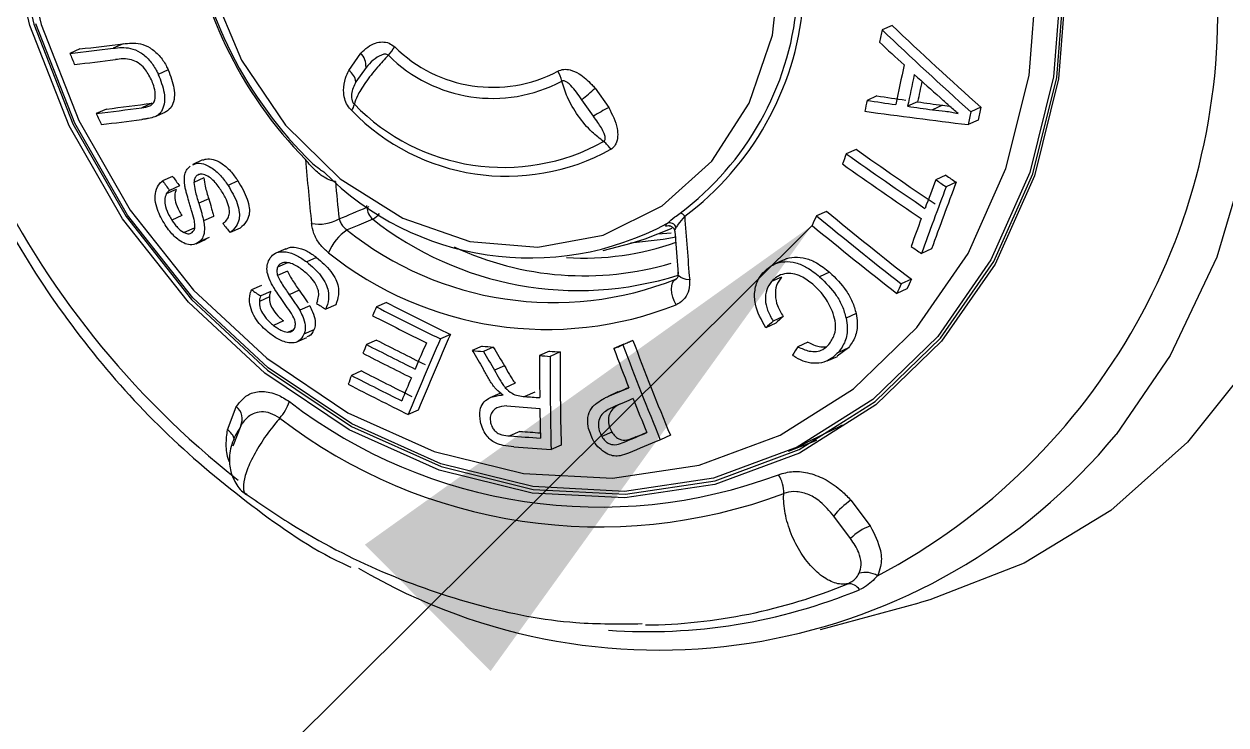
# Model space of a CAD drawing. Header units: millimetres. Extents: x 12 to 854, y 4 to 555.
# Drawn here: x 678.7 to 686.58, y 419.9 to 424.49 of the extents above; entities that cross this region are included whole.
import ezdxf

# ---------------------------------------------------------------- set-up
doc = ezdxf.new("R2010")
doc.units = ezdxf.units.MM
doc.linetypes.add('CENTER', pattern=[10.16, 6.35, -1.27, 1.27, -1.27])
doc.layers.add('DEFAULT_1', color=7, linetype='CENTER')
doc.dimstyles.new('SLDDIMSTYLE1', dxfattribs={"dimtxt": 0.18, "dimasz": 3.556, "dimexe": 0, "dimexo": 0.0625, "dimgap": 0, "dimtad": 0, "dimtih": 1, "dimtoh": 1, "dimdec": 0, "dimrnd": 1e-09, "dimzin": 0, "dimdsep": 46, "dimtxsty": 'Standard', "dimsah": 1, "dimcen": 0.09, "dimadec": 0, "dimazin": 0, "dimtfac": 3.556, "dimtdec": 0, "dimtofl": 0, "dimtmove": 0, "dimatfit": 3, "dimfxl": 1, "dimfrac": 2, "dimtolj": 1, "dimtzin": 0, "dimarcsym": 0})

msp = doc.modelspace()

# ---------------------------------------------------------------- linework, layer by layer
at = {"color": 7, "linetype": 'Continuous', "lineweight": 25}
for p, q in [((684.3913, 424.4822), (684.3262, 424.453)), ((679.0632, 424.328), (678.9973, 424.2984)), ((679.3468, 424.3621), (679.2814, 424.3327)), ((680.8268, 424.1869), (680.9057, 424.3007)), ((679.6426, 424.1904), (679.5776, 424.1612)), ((680.9405, 424.2066), (680.8738, 424.1113)), ((682.4429, 424.071), (682.5329, 423.9438)), ((682.4324, 423.8873), (682.3562, 423.9951)), ((684.2923, 424.0202), (684.2272, 423.991)), ((684.5591, 423.9812), (684.4937, 423.9519)), ((679.2372, 423.9337), (679.1712, 423.9042)), ((679.5349, 423.9719), (679.4696, 423.9426)), ((679.6205, 423.9123), (679.5552, 423.883)), ((684.7223, 423.9583), (684.6567, 423.9288)), ((684.7223, 423.9583), (684.7674, 423.9534)), ((684.974, 423.9457), (684.908, 423.9161)), ((684.9564, 423.861), (684.8904, 423.8315)), ((684.1562, 423.6697), (684.0911, 423.6405)), ((679.8688, 423.5998), (679.8035, 423.5706)), ((679.6716, 423.492), (679.606, 423.4625)), ((679.7174, 423.43), (679.6517, 423.4006)), ((679.8768, 423.4825), (679.8115, 423.4532)), ((679.846, 423.504), (679.8306, 423.4972)), ((680.1005, 423.4627), (680.0354, 423.4335)), ((684.7439, 423.4998), (684.6781, 423.4703)), ((684.8124, 423.4536), (684.7464, 423.424)), ((679.6956, 423.4064), (679.6299, 423.377)), ((679.9083, 423.3451), (679.8429, 423.3157)), ((679.7325, 423.2352), (679.6667, 423.2057)), ((679.9404, 423.2297), (679.8749, 423.2004)), ((683.9616, 423.2632), (683.8964, 423.234)), ((679.8135, 423.1531), (679.7477, 423.1236)), ((680.1144, 423.1529), (680.049, 423.1236)), ((682.9413, 423.12), (682.8555, 423.1133)), ((682.9308, 423.1683), (682.9259, 423.1672)), ((682.9657, 423.1334), (682.9875, 422.8531)), ((679.8269, 423.0511), (679.8926, 423.0806)), ((679.9113, 423.0919), (679.8456, 423.0624)), ((682.497, 423.0066), (682.6789, 423.0553)), ((680.4139, 423.0183), (680.3487, 422.989)), ((680.6164, 422.9612), (680.5513, 422.932)), ((684.651, 423.0164), (684.5849, 422.9868)), ((680.4253, 422.9254), (680.36, 422.8961)), ((683.6834, 422.9456), (683.6182, 422.9163)), ((680.4258, 422.8711), (680.3604, 422.8418)), ((682.973, 422.8186), (682.9764, 422.821)), ((683.6653, 422.8314), (683.6001, 422.8022)), ((683.9815, 422.8641), (683.9161, 422.8348)), ((684.5181, 422.8174), (684.4521, 422.7878)), ((680.2553, 422.7779), (680.1896, 422.7484)), ((680.3152, 422.7375), (680.2496, 422.7081)), ((680.5022, 422.746), (680.4368, 422.7167)), ((684.4888, 422.7546), (684.4228, 422.725)), ((680.3063, 422.7023), (680.2406, 422.6729)), ((680.5711, 422.6436), (680.5056, 422.6142)), ((680.6222, 422.6756), (680.6148, 422.6599)), ((680.7421, 422.6507), (680.6768, 422.6214)), ((681.0739, 422.6655), (681.0088, 422.6364)), ((683.6775, 422.5731), (683.612, 422.5438)), ((684.1556, 422.5929), (684.0897, 422.5633)), ((680.3998, 422.545), (680.334, 422.5154)), ((680.4645, 422.4869), (680.4305, 422.4717)), ((680.5988, 422.4871), (680.5331, 422.4577)), ((683.6281, 422.5295), (683.5627, 422.5001)), ((680.4868, 422.4071), (680.5526, 422.4366)), ((681.0097, 422.4189), (680.9443, 422.3895)), ((681.4938, 422.4556), (681.4287, 422.4264)), ((682.6908, 422.4173), (682.6257, 422.3881)), ((683.8397, 422.4048), (683.7739, 422.3753)), ((681.7031, 422.3792), (681.6379, 422.3499)), ((681.7755, 422.3734), (681.7103, 422.3442)), ((682.1446, 422.3463), (682.0795, 422.3171)), ((682.2138, 422.3416), (682.1486, 422.3124)), ((682.6314, 422.3924), (682.5662, 422.3632)), ((684.1053, 422.3683), (684.0315, 422.3138)), ((684.1053, 422.3683), (684.0392, 422.3387)), ((681.8491, 422.2509), (681.7838, 422.2216)), ((683.9665, 422.2827), (684.0325, 422.3123)), ((680.9102, 422.217), (680.8444, 422.1875)), ((681.9186, 422.1363), (681.8532, 422.107)), ((681.8192, 422.0697), (681.7536, 422.0403)), ((682.0483, 422.0782), (681.9828, 422.0488)), ((682.5935, 422.0788), (682.528, 422.0494)), ((682.6024, 422.0827), (682.5369, 422.0533)), ((682.5936, 422.0787), (682.6024, 422.0827)), ((680.0315, 421.8302), (680.0892, 421.9824)), ((681.2832, 421.9603), (681.2172, 421.9308)), ((680.1182, 421.8567), (680.0674, 421.7228)), ((681.9505, 421.8206), (681.8846, 421.791)), ((682.5531, 421.816), (682.4872, 421.7864)), ((682.711, 421.7842), (682.645, 421.7546)), ((682.9373, 421.7951), (682.8713, 421.7655)), ((683.7541, 421.7101), (684.0176, 421.8385)), ((682.221, 421.7309), (682.155, 421.7013)), ((683.8949, 421.7602), (683.7105, 421.6893)), ((684.1215, 421.3693), (684.2483, 421.2001)), ((684.1198, 421.1173), (684.0087, 421.2655)), ((683.9211, 420.5223), (684.5697, 420.696))]:
    msp.add_line(p, q, dxfattribs=at)
at = {"color": 8, "linetype": 'Continuous', "lineweight": 25}
msp.add_line((680.9465, 423.2902), (680.9465, 423.302), dxfattribs=at)
at = {"color": 8, "linetype": 'Continuous', "lineweight": 25, "flags": 128}
for points in [[(682.0173, 430.5285), (682.1694, 430.5151), (682.8589, 430.3826), (683.5362, 430.1349), (684.1856, 429.7777), (684.7918, 429.3195), (685.3405, 428.7709), (685.819, 428.1449), (686.2159, 427.4562), (686.5221, 426.7207), (686.7303, 425.9559), (686.8356, 425.1796), (686.8356, 424.41), (686.7303, 423.6652), (686.5221, 422.9626), (686.2159, 422.3187), (685.8614, 421.8004)], [(680.9465, 423.2902), (680.9564, 423.2934), (680.9586, 423.294)], [(683.0637, 422.8131), (683.0413, 422.8166), (683.0219, 422.822), (683.0063, 422.8292), (682.9951, 422.8378), (682.9888, 422.8475), (682.9875, 422.8531)]]:
    msp.add_lwpolyline(points, dxfattribs=at)
at = {"color": 7, "linetype": 'Continuous', "lineweight": 25, "flags": 128}
for points in [[(685.5367, 424.8025), (685.4834, 424.1313), (685.3252, 423.4964), (685.0669, 422.9172), (684.7163, 422.4111), (684.2841, 421.9936), (683.7834, 421.6774), (683.2294, 421.4721), (682.639, 421.3839), (682.0301, 421.4154), (681.4212, 421.5658), (680.8308, 421.8305), (680.2768, 422.2014), (679.7761, 422.6673), (679.3439, 423.2139), (678.9934, 423.8247), (678.735, 424.4812), (678.5768, 425.1634)], [(678.6037, 425.1678), (678.761, 424.4894), (679.0179, 423.8365), (679.3666, 423.229), (679.7964, 422.6854), (680.2943, 422.2221), (680.8453, 421.8532), (681.4324, 421.59), (682.038, 421.4404), (682.6436, 421.409), (683.2308, 421.4967), (683.7817, 421.701), (684.2796, 422.0154), (684.7095, 422.4306), (685.0581, 422.9339), (685.315, 423.51), (685.4724, 424.1414), (685.5254, 424.8089)], [(678.6565, 425.1444), (678.8084, 424.4892), (679.0565, 423.8586), (679.3933, 423.2719), (679.8084, 422.7468), (680.2893, 422.2994), (680.8214, 421.9431), (681.3885, 421.6889), (681.9734, 421.5444), (682.5582, 421.5141), (683.1253, 421.5989), (683.6574, 421.7961), (684.1383, 422.0998), (684.5535, 422.5008), (684.8902, 422.9869), (685.1383, 423.5433), (685.2903, 424.1531), (685.3414, 424.7978)], [(687.558, 425.055), (687.5067, 424.298), (687.3537, 423.5732), (687.1025, 422.8969), (686.7587, 422.2842), (686.33, 421.7487), (685.826, 421.3024), (685.258, 420.9553), (684.6385, 420.7152), (684.5697, 420.696)], [(679.9239, 424.7292), (680.1245, 424.2537), (680.4119, 423.8287), (680.7705, 423.4774), (681.181, 423.2185), (681.6213, 423.0661), (682.0676, 423.0284), (682.4959, 423.1075), (682.8831, 423.2989), (683.2083, 423.5925), (683.4539, 423.9724), (683.6069, 424.4182), (683.6588, 424.9057)], [(685.504, 424.8098), (685.4513, 424.1457), (685.2948, 423.5174), (685.0391, 422.9442), (684.6922, 422.4435), (684.2645, 422.0304), (683.7691, 421.7175), (683.2209, 421.5143), (682.6367, 421.427), (682.0342, 421.4582), (681.4317, 421.6071), (680.8474, 421.869), (680.2993, 422.236), (679.8038, 422.6969), (679.3762, 423.2379), (679.0292, 423.8423), (678.7736, 424.4919)], [(679.5983, 423.4565), (679.5992, 423.4572), (679.6002, 423.458), (679.6012, 423.4587), (679.6021, 423.4595), (679.6031, 423.4603), (679.6041, 423.461), (679.605, 423.4618), (679.606, 423.4625)], [(680.0009, 423.1841), (680.0025, 423.1852), (680.0042, 423.1864), (680.0058, 423.1875), (680.0075, 423.1886), (680.0091, 423.1898), (680.0107, 423.1909), (680.0124, 423.192), (680.014, 423.1932)], [(680.9851, 423.2114), (680.8928, 423.1729), (680.8161, 423.1409)], [(682.6789, 423.0553), (682.7725, 423.0833), (682.949, 423.1534)], [(682.9746, 423.0943), (682.8899, 423.0777), (682.6749, 423.0542)], [(682.9752, 422.6509), (682.9627, 422.6755), (682.9531, 422.7014), (682.9471, 422.7274), (682.9448, 422.7523), (682.9464, 422.7748), (682.9519, 422.7939), (682.9609, 422.8088), (682.973, 422.8186)], [(680.1855, 422.7383), (680.186, 422.7396), (680.1865, 422.7408), (680.1871, 422.7421), (680.1876, 422.7434), (680.1881, 422.7446), (680.1886, 422.7459), (680.1891, 422.7472), (680.1896, 422.7484)], [(682.6314, 422.3924), (682.6388, 422.3955), (682.6462, 422.3986), (682.6536, 422.4017), (682.6611, 422.4048), (682.6685, 422.4079), (682.676, 422.411), (682.6834, 422.4142), (682.6908, 422.4173)], [(682.5662, 422.3632), (682.5737, 422.3663), (682.5811, 422.3694), (682.5885, 422.3725), (682.596, 422.3756), (682.6034, 422.3787), (682.6108, 422.3819), (682.6183, 422.385), (682.6257, 422.3881)], [(682.5369, 422.0533), (682.5528, 422.06), (682.5688, 422.0667), (682.5847, 422.0733), (682.6007, 422.08), (682.6167, 422.0867), (682.6328, 422.0934), (682.6488, 422.1001), (682.6649, 422.1069)], [(682.6024, 422.0827), (682.6183, 422.0894), (682.6343, 422.096), (682.6502, 422.1027), (682.6642, 422.1086)], [(682.6931, 422.035), (682.6784, 422.0288), (682.6637, 422.0227), (682.649, 422.0165), (682.6344, 422.0104), (682.6197, 422.0043), (682.6051, 421.9982), (682.5905, 421.9921), (682.5759, 421.986)], [(684.0176, 421.8385), (684.0326, 421.8458), (684.0656, 421.8624)], [(682.645, 421.7546), (682.6622, 421.7618), (682.6794, 421.7689), (682.6965, 421.7761), (682.7138, 421.7833), (682.731, 421.7905), (682.7483, 421.7977), (682.7656, 421.805), (682.7829, 421.8122)], [(682.711, 421.7842), (682.7281, 421.7913), (682.7453, 421.7985), (682.7625, 421.8057), (682.7797, 421.8129), (682.7822, 421.8139)], [(682.8713, 421.7655), (682.8449, 421.7545), (682.8186, 421.7435), (682.7924, 421.7325), (682.7662, 421.7216), (682.74, 421.7107), (682.7139, 421.6998), (682.6879, 421.6889), (682.6619, 421.678)]]:
    msp.add_lwpolyline(points, dxfattribs=at)
at = {"color": 7, "linetype": 'Continuous', "lineweight": 25}
for centre, radius, start, end in [((683.6938, 426.0753), 5.8161, 179.45821, 231.86788), ((682.5231, 425.5482), 2.7756, 186.80947, 224.51661), ((682.4994, 425.5376), 2.7376, 186.80947, 224.51661), ((682.3527, 424.5705), 4.1763, 297.7283, 3.68387), ((681.8418, 424.7997), 1.9337, 306.81927, 354.5929), ((681.8563, 424.8), 1.9606, 306.81927, 354.5929), ((702.0024, 443.0241), 25.5725, 226.4749, 228.24957), ((709.9121, 418.7244), 26.2194, 167.37986, 167.55905), ((702.1256, 443.1581), 25.8205, 226.42131, 228.17811), ((674.6545, 461.438), 37.3926, 276.66936, 277.10783), ((700.6651, 433.6227), 23.5889, 203.28364, 203.47528), ((674.8199, 460.8302), 36.748, 276.63084, 277.07612), ((680.8076, 424.2109), 0.133, 358.16668, 42.50283), ((680.777, 424.5618), 0.4145, 318.41613, 328.01769), ((681.7721, 424.9885), 0.9121, 225.11961, 297.88283), ((701.965, 443.3697), 25.9352, 227.09391, 227.58231), ((674.6844, 461.3642), 37.3915, 276.67171, 277.08452), ((681.7716, 424.9741), 0.9702, 225.11961, 297.88283), ((709.4357, 418.8118), 25.5445, 167.76985, 168.36578), ((680.7687, 424.0983), 0.1059, 7.04961, 56.76647), ((682.0181, 424.071), 0.2122, 12.41082, 31.65528), ((709.4422, 418.8038), 25.4741, 167.86264, 168.34083), ((701.8811, 443.6), 26.0522, 228.26217, 228.75832), ((681.2538, 425.3422), 1.7407, 309.29345, 313.08839), ((709.1823, 418.9023), 25.1415, 168.03221, 168.34527), ((708.9043, 418.9388), 25.189, 168.4294, 168.59547), ((690.3299, 464.7196), 41.1833, 261.47822, 261.74383), ((690.3208, 464.4358), 40.8627, 261.51617, 261.78415), ((690.4114, 465.0488), 41.4825, 261.8898, 262.11739), ((674.3541, 462.4786), 38.874, 277.11814, 277.56149), ((700.6661, 433.6231), 23.59, 204.33017, 204.52146), ((674.526, 461.8559), 38.2137, 277.08165, 277.53181), ((680.7516, 423.9889), 0.115, 325.52558, 348.07509), ((681.8629, 424.9093), 1.4157, 224.1151, 298.88734), ((681.8417, 424.9129), 1.3615, 224.1151, 298.88734), ((683.3142, 422.436), 1.6982, 117.39285, 121.28291), ((690.0167, 465.9509), 42.4302, 262.13785, 263.06079), ((690.4216, 465.3365), 41.8071, 261.84851, 262.07406), ((709.4858, 418.7628), 25.1122, 168.15816, 168.35543), ((709.2979, 418.8466), 24.8526, 168.16038, 168.35971), ((674.577, 461.9227), 38.3703, 276.92567, 277.32461), ((682.3775, 423.5602), 0.2016, 32.91203, 52.81555), ((700.0125, 446.0528), 27.4303, 234.68596, 235.99949), ((700.3577, 425.2388), 19.8813, 184.72181, 185.93276), ((709.5884, 414.0508), 27.2411, 159.38831, 159.53869), ((700.1175, 446.2141), 27.6842, 234.62659, 235.92718), ((682.0152, 424.8582), 1.9008, 224.6669, 298.33554), ((700.0846, 446.1635), 27.6929, 234.65934, 235.95997), ((698.7078, 437.5232), 23.7188, 216.35642, 216.54239), ((698.5807, 437.4086), 23.4782, 216.35234, 216.54021), ((700.21, 425.235), 19.5514, 185.21239, 185.93506), ((709.9208, 413.882), 27.0024, 159.20093, 159.62638), ((709.3221, 414.1578), 26.2133, 159.22969, 160.24838), ((700.2591, 446.4126), 27.7329, 235.81797, 235.98849), ((700.1518, 446.2482), 27.4753, 235.88948, 236.06174), ((709.5184, 414.0278), 26.4942, 159.22785, 160.23586), ((681.0481, 423.2912), 0.1016, 180.58692, 231.73944), ((680.6332, 423.4428), 0.2638, 259.00959, 299.58107), ((682.3335, 424.9234), 2.1792, 231.7757, 287.49905), ((682.9888, 423.2018), 0.0513, 34.06022, 76.61011), ((706.568, 424.8543), 23.5927, 183.94645, 184.9632), ((709.4367, 411.127), 28.2646, 154.63733, 154.77863), ((700.8558, 443.7852), 26.6453, 230.46964, 232.00216), ((700.7381, 443.6383), 26.3931, 230.53247, 232.0806), ((709.1332, 414.1732), 26.1627, 159.77983, 160.20587), ((698.911, 438.1529), 24.1175, 218.36445, 218.54818), ((680.9934, 422.8716), 0.3224, 123.3547, 158.11802), ((682.172, 424.8363), 2.171, 231.35097, 291.65147), ((682.9323, 423.1442), 0.0436, 16.91249, 110.05321), ((700.8145, 443.7337), 26.6469, 230.50446, 232.03736), ((682.3738, 424.7464), 1.7896, 266.22643, 289.62249), ((682.1281, 424.7848), 2.2959, 231.35097, 291.65147), ((700.0553, 446.0291), 27.754, 235.95222, 236.12307), ((709.0722, 411.3202), 27.1125, 154.90918, 155.05566), ((693.6338, 442.6678), 24.0318, 235.98335, 236.15576), ((709.2764, 411.1584), 27.4133, 154.89844, 155.04335), ((693.9001, 443.9462), 25.092, 238.03071, 238.19729), ((693.1612, 446.3144), 26.5588, 242.92763, 243.94036), ((700.4552, 414.1753), 21.2073, 156.48617, 156.65565), ((693.1334, 446.3154), 26.6652, 242.8945, 243.74347), ((693.215, 446.5174), 26.8197, 242.92728, 243.93008), ((720.4529, 380.9237), 55.5618, 131.44375, 131.51168), ((720.7718, 380.4569), 56.1441, 131.44224, 131.50947), ((692.9676, 445.7677), 26.2328, 242.88107, 243.6592), ((700.0945, 414.1705), 20.4101, 156.14009, 157.65288), ((699.8901, 414.3402), 20.1068, 156.19572, 157.72942), ((702.3795, 429.8568), 21.0474, 200.69956, 202.52137), ((699.5218, 414.0772), 20.3524, 155.89438, 156.06848), ((692.9767, 445.8411), 26.4199, 242.8461, 243.6213), ((693.0217, 445.9718), 26.4951, 242.88119, 243.65158), ((700.4912, 414.0058), 20.9134, 156.3314, 156.84523), ((701.7737, 434.2737), 23.4014, 210.63262, 210.97341), ((684.5399, 458.4541), 36.2206, 265.40459, 265.51951), ((684.5781, 458.1071), 35.8435, 265.39938, 265.51549), ((701.8175, 434.308), 23.3973, 210.75265, 211.10255), ((701.6613, 434.2343), 23.1544, 210.81401, 211.16762), ((684.7598, 460.5815), 38.3245, 266.08731, 266.1909), ((701.0664, 422.2605), 18.8528, 179.75326, 181.60956), ((702.7297, 429.975), 21.5524, 200.68182, 201.41205), ((702.5529, 429.8889), 21.2922, 200.62699, 202.42796), ((709.2535, 405.8719), 30.3573, 147.06854, 147.19277), ((701.5867, 422.2296), 19.5074, 179.7431, 180.55147), ((684.7215, 460.9284), 38.7016, 266.0856, 266.18817), ((701.2514, 422.2067), 19.1031, 179.68281, 181.51593), ((698.3593, 416.0934), 18.5448, 160.81539, 161.00556), ((692.8497, 445.4772), 26.2018, 242.72991, 243.53917), ((692.7954, 445.2719), 25.938, 242.72823, 243.54575), ((699.4674, 414.4347), 19.8033, 157.0011, 157.47737), ((692.8452, 445.4248), 26.2142, 242.70537, 243.66766), ((680.1213, 422.1283), 0.3361, 318.85631, 340.445), ((682.4738, 424.6667), 3.3424, 232.47719, 290.52525), ((684.7085, 459.6782), 37.728, 265.85699, 266.00538), ((702.2911, 429.8022), 21.0811, 201.61994, 202.2727), ((680.025, 421.9014), 0.1034, 334.397, 51.6193), ((684.6893, 459.1335), 37.2535, 265.65, 265.98526), ((700.8115, 422.2197), 18.7321, 180.75942, 181.35655), ((682.473, 424.6398), 3.4455, 232.47719, 290.52525), ((682.8626, 424.2748), 3.8878, 239.5119, 320.47315), ((684.707, 458.6012), 36.9182, 265.61536, 265.92669), ((684.7329, 458.0788), 36.3648, 265.61186, 265.82258), ((684.7318, 458.6504), 37.0389, 265.63229, 266.01082), ((683.4717, 421.4199), 0.2094, 358.13675, 33.83303), ((684.4435, 420.9059), 0.5642, 124.79986, 140.40751), ((684.3612, 420.8836), 0.336, 109.63369, 135.92974), ((684.2169, 420.7431), 0.1528, 58.85873, 105.96834), ((682.7399, 424.111), 3.5601, 270.5464, 292.49308), ((684.1057, 420.7377), 0.0842, 32.20688, 92.65096)]:
    msp.add_arc(centre, radius, start, end, dxfattribs=at)
at = {"color": 8, "linetype": 'Continuous', "lineweight": 25}
for centre, radius, start, end in [((680.9076, 423.3428), 0.1525, 300.5551, 322.51192), ((682.3713, 424.8484), 2.0078, 244.87817, 286.54544), ((679.9801, 421.7453), 0.0992, 12.27131, 58.78632), ((682.7863, 424.1607), 3.6532, 265.99209, 292.37554)]:
    msp.add_arc(centre, radius, start, end, dxfattribs=at)
at = {"color": 7, "linetype": 'Continuous', "lineweight": 25}
msp.add_ellipse((671.0508, 421.5564), major_axis=(33.4213, 13.3752), ratio=0.059691, start_param=4.983286, end_param=4.989012, dxfattribs=at)
for points, knots in [([(677.8035, 426.1027), (677.8062, 425.9737), (677.8138, 425.6044), (677.8981, 424.9897), (678.0834, 424.2735), (678.3567, 423.5812), (678.711, 422.9267), (679.1398, 422.3244), (679.6336, 421.783), (680.1865, 421.3266), (680.5944, 421.0417), (680.8218, 420.9391), (680.84, 420.931)], [0, 0, 0, 0, 0.062194, 0.177956, 0.293829, 0.409768, 0.525759, 0.641789, 0.757848, 0.873913, 0.989942, 1, 1, 1, 1]), ([(679.2814, 424.3327), (679.3186, 424.3366), (679.376, 424.3426), (679.4598, 424.3094), (679.5195, 424.2592), (679.5571, 424.2045), (679.5731, 424.1706), (679.5776, 424.1612)], [0, 0, 0, 0, 0.358956, 0.552176, 0.745836, 0.929478, 1, 1, 1, 1]), ([(679.3468, 424.3621), (679.384, 424.3659), (679.4412, 424.3718), (679.5249, 424.3386), (679.5846, 424.2883), (679.6222, 424.2337), (679.6382, 424.1998), (679.6426, 424.1904)], [0, 0, 0, 0, 0.359086, 0.552279, 0.745914, 0.929496, 1, 1, 1, 1]), ([(680.9057, 424.3007), (680.9359, 424.3277), (680.977, 424.3643), (681.0458, 424.3762), (681.0905, 424.3696), (681.1166, 424.3509), (681.1285, 424.3422)], [0, 0, 0, 0, 0.493088, 0.670082, 0.848361, 1, 1, 1, 1]), ([(679.5326, 424.1264), (679.5186, 424.152), (679.4951, 424.1953), (679.447, 424.239), (679.3794, 424.2679), (679.3307, 424.2623), (679.296, 424.2583)], [0, 0, 0, 0, 0.245171, 0.413438, 0.582049, 1, 1, 1, 1]), ([(681.087, 424.2867), (681.0627, 424.2605), (681.0062, 424.1996), (680.9331, 424.105), (680.8803, 424.0197), (680.8692, 423.9822), (680.8642, 423.9652)], [0, 0, 0, 0, 0.209822, 0.489173, 0.768619, 1, 1, 1, 1]), ([(681.087, 424.2867), (681.0839, 424.2886), (681.0767, 424.293), (681.0604, 424.294), (681.0276, 424.2853), (680.9844, 424.254), (680.9555, 424.2227), (680.9405, 424.2066)], [0, 0, 0, 0, 0.057024, 0.130805, 0.259126, 0.617119, 1, 1, 1, 1]), ([(679.5776, 424.1612), (679.5931, 424.1211), (679.6167, 424.0604), (679.6207, 423.9787), (679.6066, 423.9279), (679.5818, 423.8971), (679.5627, 423.887), (679.5552, 423.883)], [0, 0, 0, 0, 0.361569, 0.546553, 0.733359, 0.89442, 1, 1, 1, 1]), ([(679.6426, 424.1904), (679.6582, 424.1502), (679.6818, 424.0896), (679.6858, 424.0079), (679.6718, 423.9571), (679.6471, 423.9264), (679.628, 423.9163), (679.6205, 423.9123)], [0, 0, 0, 0, 0.361488, 0.546468, 0.733269, 0.894366, 1, 1, 1, 1]), ([(680.8465, 423.9238), (680.8364, 423.9349), (680.8164, 423.957), (680.7978, 424.0046), (680.7905, 424.0671), (680.8021, 424.1308), (680.8196, 424.1705), (680.8268, 424.1869)], [0, 0, 0, 0, 0.148134, 0.295632, 0.491383, 0.790118, 1, 1, 1, 1]), ([(682.1987, 424.1823), (682.2112, 424.1874), (682.2361, 424.1977), (682.2858, 424.1912), (682.3513, 424.161), (682.4044, 424.1143), (682.4359, 424.0789), (682.4429, 424.071)], [0, 0, 0, 0, 0.1556673, 0.3103448, 0.5327292, 0.895133, 1, 1, 1, 1]), ([(679.5231, 423.9548), (679.5302, 423.959), (679.5446, 423.9675), (679.5568, 423.996), (679.5593, 424.0364), (679.5508, 424.0824), (679.5381, 424.113), (679.5326, 424.1264)], [0, 0, 0, 0, 0.16706, 0.335839, 0.535731, 0.796826, 1, 1, 1, 1]), ([(680.8738, 424.1113), (680.8676, 424.0986), (680.8548, 424.0729), (680.8456, 424.0385), (680.8447, 424.0096), (680.848, 423.9913), (680.8537, 423.9781), (680.8591, 423.9701), (680.8628, 423.9665), (680.8642, 423.9652)], [0, 0, 0, 0, 0.290825, 0.591998, 0.741475, 0.853435, 0.917333, 0.970191, 1, 1, 1, 1]), ([(682.3562, 423.9951), (682.3446, 424.0114), (682.3213, 424.0443), (682.2906, 424.0831), (682.2645, 424.1073), (682.2476, 424.1169), (682.2347, 424.1197), (682.2283, 424.1176), (682.2253, 424.1166)], [0, 0, 0, 0, 0.30313, 0.609507, 0.766757, 0.877763, 0.941122, 1, 1, 1, 1]), ([(682.4994, 423.7208), (682.4737, 423.7405), (682.414, 423.7864), (682.3292, 423.8878), (682.2599, 424.0058), (682.2361, 424.082), (682.2253, 424.1166)], [0, 0, 0, 0, 0.2094483, 0.4883807, 0.7676366, 1, 1, 1, 1]), ([(684.8246, 423.9057), (684.8041, 423.9222), (684.7734, 423.947), (684.7349, 423.9829), (684.716, 424.0013), (684.7065, 424.0104)], [0, 0, 0, 0, 0.498909, 0.7493857, 1, 1, 1, 1]), ([(679.4696, 423.9426), (679.4786, 423.944), (679.4923, 423.9461), (679.5103, 423.95), (679.5188, 423.9532), (679.5231, 423.9548)], [0, 0, 0, 0, 0.4987035, 0.7488913, 1, 1, 1, 1]), ([(682.5329, 423.9438), (682.5557, 423.8985), (682.5869, 423.8366), (682.5936, 423.7534), (682.5832, 423.7085), (682.564, 423.6817), (682.5507, 423.6725), (682.5468, 423.6697)], [0, 0, 0, 0, 0.4708583, 0.6438427, 0.818186, 0.9461683, 1, 1, 1, 1]), ([(684.6567, 423.9288), (684.6846, 423.9261), (684.7266, 423.922), (684.7826, 423.9139), (684.8106, 423.9085), (684.8246, 423.9057)], [0, 0, 0, 0, 0.49912, 0.749397, 1, 1, 1, 1]), ([(679.5552, 423.883), (679.5413, 423.8788), (679.5203, 423.8725), (679.4911, 423.8683), (679.4763, 423.8665), (679.4689, 423.8656)], [0, 0, 0, 0, 0.4971584, 0.7485121, 1, 1, 1, 1]), ([(682.4994, 423.7208), (682.5016, 423.7225), (682.5061, 423.7258), (682.5101, 423.735), (682.5108, 423.7508), (682.4986, 423.79), (682.4683, 423.8362), (682.4419, 423.8738), (682.4324, 423.8873)], [0, 0, 0, 0, 0.048508, 0.096801, 0.175983, 0.321769, 0.75629, 1, 1, 1, 1]), ([(679.8699, 423.5972), (679.8768, 423.6008), (679.8966, 423.6111), (679.9391, 423.6054), (679.9949, 423.58), (680.052, 423.5306), (680.0847, 423.4847), (680.1005, 423.4627)], [0, 0, 0, 0, 0.1012, 0.292521, 0.48725, 0.752777, 1, 1, 1, 1]), ([(680.6373, 423.506), (680.6165, 423.5243), (680.5832, 423.5537), (680.5547, 423.5889), (680.5439, 423.6022)], [0, 0, 0, 0, 0.624202, 1, 1, 1, 1]), ([(680.5474, 423.6182), (680.5755, 423.5909), (680.6118, 423.5555), (680.6538, 423.5281), (680.6633, 423.522)], [0, 0, 0, 0, 0.774383, 1, 1, 1, 1]), ([(679.7509, 423.4354), (679.7492, 423.4551), (679.7459, 423.491), (679.7598, 423.5347), (679.7773, 423.5516), (679.7858, 423.5598)], [0, 0, 0, 0, 0.382645, 0.699572, 1, 1, 1, 1]), ([(679.8047, 423.5679), (679.8116, 423.5715), (679.8314, 423.5819), (679.8739, 423.5762), (679.9298, 423.5508), (679.9869, 423.5014), (680.0196, 423.4556), (680.0354, 423.4335)], [0, 0, 0, 0, 0.101073, 0.292235, 0.486919, 0.752578, 1, 1, 1, 1]), ([(679.6226, 423.1749), (679.6034, 423.2075), (679.573, 423.2593), (679.555, 423.3372), (679.5591, 423.3989), (679.5775, 423.438), (679.5947, 423.4533), (679.5983, 423.4565)], [0, 0, 0, 0, 0.323774, 0.515473, 0.708341, 0.939477, 1, 1, 1, 1]), ([(679.7782, 423.3288), (679.773, 423.3466), (679.7653, 423.3731), (679.7561, 423.4087), (679.7526, 423.4265), (679.7509, 423.4354)], [0, 0, 0, 0, 0.499163, 0.749233, 1, 1, 1, 1]), ([(679.8306, 423.4972), (679.8255, 423.4916), (679.8177, 423.4834), (679.8128, 423.4669), (679.812, 423.4578), (679.8115, 423.4532)], [0, 0, 0, 0, 0.498198, 0.745328, 1, 1, 1, 1]), ([(679.8115, 423.4532), (679.8136, 423.435), (679.8174, 423.4032), (679.8305, 423.3571), (679.8388, 423.3295), (679.8429, 423.3157)], [0, 0, 0, 0, 0.399237, 0.699309, 1, 1, 1, 1]), ([(679.9885, 423.4032), (679.9722, 423.4262), (679.9467, 423.4621), (679.9019, 423.4957), (679.8687, 423.5075), (679.8442, 423.5061), (679.8344, 423.4996), (679.8306, 423.4972)], [0, 0, 0, 0, 0.366881, 0.572278, 0.778108, 0.916475, 1, 1, 1, 1]), ([(679.8768, 423.4825), (679.879, 423.4643), (679.8827, 423.4325), (679.8959, 423.3864), (679.9042, 423.3588), (679.9083, 423.3451)], [0, 0, 0, 0, 0.3991584, 0.6992693, 1, 1, 1, 1]), ([(680.0354, 423.4335), (680.0583, 423.3945), (680.0917, 423.3375), (680.111, 423.2595), (680.1099, 423.2071), (680.0891, 423.1597), (680.0636, 423.1367), (680.049, 423.1236)], [0, 0, 0, 0, 0.340059, 0.497618, 0.627004, 0.786587, 1, 1, 1, 1]), ([(680.1005, 423.4627), (680.1234, 423.4237), (680.1568, 423.3667), (680.1762, 423.2887), (680.1751, 423.2363), (680.1544, 423.189), (680.129, 423.166), (680.1144, 423.1529)], [0, 0, 0, 0, 0.339961, 0.497547, 0.626977, 0.786697, 1, 1, 1, 1]), ([(680.7395, 423.4588), (680.73, 423.4602), (680.7086, 423.4634), (680.6712, 423.4825), (680.6467, 423.4995), (680.6373, 423.506)], [0, 0, 0, 0, 0.3316027, 0.7455673, 1, 1, 1, 1]), ([(679.6299, 423.377), (679.6252, 423.3645), (679.6162, 423.3407), (679.6243, 423.2892), (679.6429, 423.2439), (679.6604, 423.2158), (679.6667, 423.2057)], [0, 0, 0, 0, 0.259886, 0.495391, 0.819198, 1, 1, 1, 1]), ([(679.6517, 423.4006), (679.6477, 423.3973), (679.6416, 423.3922), (679.6343, 423.3843), (679.6314, 423.3794), (679.6299, 423.377)], [0, 0, 0, 0, 0.495925, 0.746719, 1, 1, 1, 1]), ([(679.6956, 423.4064), (679.6909, 423.3939), (679.682, 423.3702), (679.69, 423.3187), (679.7087, 423.2735), (679.7262, 423.2453), (679.7325, 423.2352)], [0, 0, 0, 0, 0.259812, 0.495533, 0.819194, 1, 1, 1, 1]), ([(680.014, 423.1932), (680.0223, 423.2017), (680.0368, 423.2168), (680.0461, 423.2502), (680.0427, 423.2914), (680.0242, 423.3448), (680.0014, 423.3822), (679.9885, 423.4032)], [0, 0, 0, 0, 0.195159, 0.34246, 0.490473, 0.714058, 1, 1, 1, 1]), ([(679.8122, 423.2103), (679.8068, 423.23), (679.7988, 423.2596), (679.7871, 423.2992), (679.7812, 423.3189), (679.7782, 423.3288)], [0, 0, 0, 0, 0.4996693, 0.7498265, 1, 1, 1, 1]), ([(679.8429, 423.3157), (679.8488, 423.2965), (679.8576, 423.2677), (679.8685, 423.2292), (679.8727, 423.21), (679.8749, 423.2004)], [0, 0, 0, 0, 0.499169, 0.749321, 1, 1, 1, 1]), ([(679.9083, 423.3451), (679.9142, 423.3259), (679.923, 423.297), (679.934, 423.2586), (679.9383, 423.2394), (679.9404, 423.2297)], [0, 0, 0, 0, 0.499167, 0.74932, 1, 1, 1, 1]), ([(679.6667, 423.2057), (679.6724, 423.1973), (679.6839, 423.1805), (679.7081, 423.1519), (679.7304, 423.1328), (679.7458, 423.1246), (679.7477, 423.1236)], [0, 0, 0, 0, 0.251044, 0.502583, 0.938839, 1, 1, 1, 1]), ([(679.8009, 423.1255), (679.8064, 423.1315), (679.8168, 423.1427), (679.8199, 423.1742), (679.815, 423.197), (679.8122, 423.2103)], [0, 0, 0, 0, 0.318983, 0.60397, 1, 1, 1, 1]), ([(679.8749, 423.2004), (679.8769, 423.1866), (679.882, 423.1529), (679.8784, 423.1061), (679.8616, 423.0763), (679.8492, 423.0655), (679.8456, 423.0624)], [0, 0, 0, 0, 0.246008, 0.60431, 0.884591, 1, 1, 1, 1]), ([(680.7634, 423.2134), (680.7665, 423.2046), (680.7727, 423.1872), (680.7915, 423.1607), (680.8079, 423.1475), (680.8161, 423.1409)], [0, 0, 0, 0, 0.333448, 0.667642, 1, 1, 1, 1]), ([(682.9173, 423.1851), (682.9324, 423.1981), (682.9556, 423.2181), (682.989, 423.243), (683.0006, 423.2517)], [0, 0, 0, 0, 0.6515746, 1, 1, 1, 1]), ([(683.0312, 423.2305), (683.0154, 423.2122), (682.9915, 423.1847), (682.9784, 423.1638), (682.974, 423.1568)], [0, 0, 0, 0, 0.66487, 1, 1, 1, 1]), ([(679.8456, 423.0624), (679.8303, 423.0541), (679.8038, 423.0397), (679.755, 423.0483), (679.7044, 423.0775), (679.659, 423.1225), (679.6326, 423.1605), (679.6226, 423.1749)], [0, 0, 0, 0, 0.233586, 0.403802, 0.573745, 0.83778, 1, 1, 1, 1]), ([(679.7477, 423.1236), (679.7555, 423.1204), (679.7709, 423.1142), (679.789, 423.1176), (679.7976, 423.1234), (679.8009, 423.1255)], [0, 0, 0, 0, 0.396533, 0.77426, 1, 1, 1, 1]), ([(680.6942, 422.9917), (680.6766, 423.007), (680.6413, 423.0375), (680.6034, 423.1006), (680.587, 423.151), (680.5836, 423.1785), (680.5829, 423.1838)], [0, 0, 0, 0, 0.307355, 0.614599, 0.924682, 1, 1, 1, 1]), ([(682.9259, 423.1672), (682.9185, 423.1661), (682.9039, 423.1639), (682.9036, 423.1712), (682.913, 423.1807), (682.9173, 423.1851)], [0, 0, 0, 0, 0.348734, 0.695761, 1, 1, 1, 1]), ([(682.9291, 423.1693), (682.929, 423.1693), (682.9282, 423.1691), (682.9309, 423.1694), (682.9391, 423.168), (682.9518, 423.1614), (682.9623, 423.1483), (682.9638, 423.1382), (682.9645, 423.1335)], [0, 0, 0, 0, 0.024818, 0.202486, 0.364738, 0.583968, 0.805128, 1, 1, 1, 1]), ([(680.3004, 422.9378), (680.3082, 422.9515), (680.324, 422.9791), (680.3666, 422.9985), (680.4224, 422.9995), (680.4871, 422.9772), (680.5306, 422.9466), (680.5513, 422.932)], [0, 0, 0, 0, 0.175979, 0.352166, 0.532116, 0.777464, 1, 1, 1, 1]), ([(680.4151, 423.0159), (680.4208, 423.0191), (680.4398, 423.03), (680.4882, 423.0277), (680.5521, 423.0066), (680.5957, 422.9758), (680.6164, 422.9612)], [0, 0, 0, 0, 0.106312, 0.35476, 0.693231, 1, 1, 1, 1]), ([(680.6164, 422.9612), (680.6496, 422.9325), (680.6979, 422.8908), (680.7425, 422.8205), (680.7609, 422.7667), (680.7617, 422.7079), (680.7493, 422.6716), (680.7421, 422.6507)], [0, 0, 0, 0, 0.340742, 0.496926, 0.625192, 0.783088, 1, 1, 1, 1]), ([(683.6835, 422.9454), (683.6837, 422.9456), (683.7016, 422.9593), (683.7528, 422.9647), (683.8259, 422.9587), (683.9063, 422.9237), (683.9541, 422.8859), (683.9815, 422.8641)], [0, 0, 0, 0, 0.002608, 0.233395, 0.464265, 0.692537, 1, 1, 1, 1]), ([(680.3175, 422.7934), (680.3089, 422.8125), (680.2931, 422.8474), (680.2883, 422.899), (680.2964, 422.925), (680.3004, 422.9378)], [0, 0, 0, 0, 0.3791908, 0.6946277, 1, 1, 1, 1]), ([(680.36, 422.8961), (680.3578, 422.8879), (680.3545, 422.8756), (680.3565, 422.8564), (680.3591, 422.8467), (680.3604, 422.8418)], [0, 0, 0, 0, 0.499202, 0.745799, 1, 1, 1, 1]), ([(680.5239, 422.8781), (680.5019, 422.8936), (680.4676, 422.9179), (680.4184, 422.93), (680.3868, 422.9254), (680.3676, 422.9116), (680.362, 422.9003), (680.36, 422.8961)], [0, 0, 0, 0, 0.367492, 0.574259, 0.781434, 0.920264, 1, 1, 1, 1]), ([(680.6222, 422.6756), (680.6259, 422.6885), (680.6322, 422.711), (680.6275, 422.7497), (680.6098, 422.7898), (680.575, 422.8356), (680.5424, 422.8627), (680.5239, 422.8781)], [0, 0, 0, 0, 0.195605, 0.341822, 0.488775, 0.709121, 1, 1, 1, 1]), ([(680.5513, 422.932), (680.5845, 422.9034), (680.6328, 422.8616), (680.6774, 422.7913), (680.6958, 422.7375), (680.6964, 422.6786), (680.684, 422.6424), (680.6768, 422.6214)], [0, 0, 0, 0, 0.340825, 0.49701, 0.625255, 0.783051, 1, 1, 1, 1]), ([(683.5434, 422.8591), (683.5666, 422.881), (683.6062, 422.9185), (683.6863, 422.9373), (683.761, 422.929), (683.8409, 422.8946), (683.8887, 422.8566), (683.9161, 422.8348)], [0, 0, 0, 0, 0.246985, 0.421312, 0.595705, 0.768058, 1, 1, 1, 1]), ([(680.3604, 422.8418), (680.3689, 422.8242), (680.3837, 422.7934), (680.4114, 422.7528), (680.4283, 422.7287), (680.4368, 422.7167)], [0, 0, 0, 0, 0.400703, 0.700043, 1, 1, 1, 1]), ([(680.4258, 422.8711), (680.4343, 422.8535), (680.4491, 422.8228), (680.4768, 422.7821), (680.4937, 422.7581), (680.5022, 422.746)], [0, 0, 0, 0, 0.400654, 0.700018, 1, 1, 1, 1]), ([(682.9858, 422.8641), (682.9868, 422.8563), (682.9889, 422.8402), (682.9835, 422.8268), (682.9826, 422.8227), (682.9755, 422.8209), (682.9732, 422.8203)], [0, 0, 0, 0, 0.2359337, 0.4900131, 0.8266861, 1, 1, 1, 1]), ([(683.0637, 422.8131), (683.0635, 422.791), (683.0631, 422.7469), (683.0342, 422.6916), (683.0005, 422.6627), (682.9788, 422.6525), (682.9752, 422.6509)], [0, 0, 0, 0, 0.3142036, 0.6285214, 0.9398712, 1, 1, 1, 1]), ([(683.5627, 422.5001), (683.5346, 422.5511), (683.4904, 422.6313), (683.4873, 422.7477), (683.51, 422.8168), (683.5355, 422.8491), (683.5434, 422.8591)], [0, 0, 0, 0, 0.416384, 0.654693, 0.89356, 1, 1, 1, 1]), ([(683.6001, 422.8022), (683.5881, 422.7849), (683.5642, 422.7502), (683.5575, 422.6833), (683.5714, 422.6118), (683.5979, 422.5673), (683.612, 422.5438)], [0, 0, 0, 0, 0.241315, 0.483694, 0.726435, 1, 1, 1, 1]), ([(683.8712, 422.7852), (683.8471, 422.8042), (683.8071, 422.8355), (683.7404, 422.8575), (683.6846, 422.8561), (683.6353, 422.8371), (683.6118, 422.8138), (683.6001, 422.8022)], [0, 0, 0, 0, 0.278042, 0.460964, 0.644552, 0.822375, 1, 1, 1, 1]), ([(683.6653, 422.8314), (683.6534, 422.8141), (683.6295, 422.7795), (683.6228, 422.7126), (683.6367, 422.6411), (683.6634, 422.5967), (683.6775, 422.5731)], [0, 0, 0, 0, 0.241153, 0.483366, 0.726025, 1, 1, 1, 1]), ([(683.9161, 422.8348), (683.9555, 422.7959), (684.0149, 422.7374), (684.0681, 422.6409), (684.0824, 422.5895), (684.0897, 422.5633)], [0, 0, 0, 0, 0.492608, 0.740954, 1, 1, 1, 1]), ([(683.9815, 422.8641), (684.021, 422.8253), (684.0805, 422.7668), (684.1338, 422.6704), (684.1483, 422.6191), (684.1556, 422.5929)], [0, 0, 0, 0, 0.49231, 0.740801, 1, 1, 1, 1]), ([(680.3097, 422.4615), (680.282, 422.4853), (680.2381, 422.5232), (680.1948, 422.5939), (680.1751, 422.6588), (680.1754, 422.7084), (680.1837, 422.7329), (680.1855, 422.7383)], [0, 0, 0, 0, 0.32457, 0.51445, 0.705482, 0.935004, 1, 1, 1, 1]), ([(680.3152, 422.7375), (680.3132, 422.7321), (680.3101, 422.7239), (680.3072, 422.712), (680.3066, 422.7056), (680.3063, 422.7023)], [0, 0, 0, 0, 0.495927, 0.746717, 1, 1, 1, 1]), ([(680.3791, 422.6979), (680.3683, 422.7135), (680.3522, 422.7369), (680.3315, 422.7687), (680.3222, 422.7852), (680.3175, 422.7934)], [0, 0, 0, 0, 0.499153, 0.749224, 1, 1, 1, 1]), ([(680.5022, 422.746), (680.5141, 422.7292), (680.5319, 422.704), (680.5509, 422.6765), (680.5576, 422.6656), (680.5589, 422.6634)], [0, 0, 0, 0, 0.615477, 0.923928, 1, 1, 1, 1]), ([(684.0055, 422.593), (683.9903, 422.6282), (683.9674, 422.6813), (683.9163, 422.7436), (683.8864, 422.7713), (683.8712, 422.7852)], [0, 0, 0, 0, 0.492811, 0.743684, 1, 1, 1, 1]), ([(680.2496, 422.7081), (680.2475, 422.7026), (680.2444, 422.6944), (680.2415, 422.6826), (680.2409, 422.6761), (680.2406, 422.6729)], [0, 0, 0, 0, 0.495922, 0.746713, 1, 1, 1, 1]), ([(680.2406, 422.6729), (680.2414, 422.6576), (680.2429, 422.6287), (680.2685, 422.58), (680.3003, 422.543), (680.325, 422.5228), (680.334, 422.5154)], [0, 0, 0, 0, 0.260666, 0.494367, 0.816055, 1, 1, 1, 1]), ([(680.3063, 422.7023), (680.3071, 422.6871), (680.3087, 422.6582), (680.3343, 422.6096), (680.3662, 422.5725), (680.3909, 422.5523), (680.3998, 422.545)], [0, 0, 0, 0, 0.260606, 0.494488, 0.81599, 1, 1, 1, 1]), ([(680.4507, 422.5932), (680.439, 422.6108), (680.4214, 422.6372), (680.3973, 422.6719), (680.3852, 422.6893), (680.3791, 422.6979)], [0, 0, 0, 0, 0.499663, 0.749823, 1, 1, 1, 1]), ([(680.4368, 422.7167), (680.4486, 422.6999), (680.4665, 422.6747), (680.4896, 422.6407), (680.5003, 422.6231), (680.5056, 422.6142)], [0, 0, 0, 0, 0.4991552, 0.7493097, 1, 1, 1, 1]), ([(680.5711, 422.6436), (680.5779, 422.6305), (680.5945, 422.5984), (680.609, 422.5488), (680.6067, 422.5098), (680.6006, 422.4924), (680.5988, 422.4871)], [0, 0, 0, 0, 0.246591, 0.600552, 0.878316, 1, 1, 1, 1]), ([(680.473, 422.5003), (680.4753, 422.5092), (680.4796, 422.526), (680.4704, 422.56), (680.458, 422.581), (680.4507, 422.5932)], [0, 0, 0, 0, 0.319979, 0.604837, 1, 1, 1, 1]), ([(680.5056, 422.6142), (680.5124, 422.6011), (680.529, 422.5691), (680.5434, 422.5194), (680.5411, 422.4803), (680.5349, 422.463), (680.5331, 422.4577)], [0, 0, 0, 0, 0.246704, 0.600582, 0.878131, 1, 1, 1, 1]), ([(683.9772, 422.3908), (683.991, 422.4105), (684.0185, 422.4501), (684.0246, 422.5239), (684.0115, 422.5713), (684.0055, 422.593)], [0, 0, 0, 0, 0.3500176, 0.7030975, 1, 1, 1, 1]), ([(684.0897, 422.5633), (684.0932, 422.5427), (684.1019, 422.4902), (684.0894, 422.4087), (684.0556, 422.3616), (684.0392, 422.3387)], [0, 0, 0, 0, 0.249698, 0.634928, 1, 1, 1, 1]), ([(684.1556, 422.5929), (684.1591, 422.5722), (684.1678, 422.5198), (684.1554, 422.4384), (684.1217, 422.3912), (684.1053, 422.3683)], [0, 0, 0, 0, 0.2496499, 0.6348682, 1, 1, 1, 1]), ([(680.334, 422.5154), (680.3418, 422.5097), (680.3574, 422.4982), (680.3877, 422.4809), (680.413, 422.4725), (680.4286, 422.4717), (680.4305, 422.4717)], [0, 0, 0, 0, 0.250625, 0.501742, 0.94047, 1, 1, 1, 1]), ([(680.4305, 422.4717), (680.438, 422.4723), (680.4529, 422.4736), (680.4663, 422.4862), (680.4712, 422.4965), (680.473, 422.5003)], [0, 0, 0, 0, 0.395148, 0.777277, 1, 1, 1, 1]), ([(680.5988, 422.4871), (680.5903, 422.4694), (680.5794, 422.4467), (680.5566, 422.4407), (680.5516, 422.4394)], [0, 0, 0, 0, 0.777845, 1, 1, 1, 1]), ([(680.5331, 422.4577), (680.5237, 422.4414), (680.5061, 422.4111), (680.4592, 422.3966), (680.403, 422.4056), (680.3525, 422.43), (680.3199, 422.454), (680.3097, 422.4615)], [0, 0, 0, 0, 0.233069, 0.436357, 0.608295, 0.87808, 1, 1, 1, 1]), ([(683.8397, 422.4048), (683.8643, 422.3929), (683.9031, 422.3742), (683.943, 422.3745), (683.9575, 422.3747)], [0, 0, 0, 0, 0.6362186, 1, 1, 1, 1]), ([(684.0392, 422.3387), (684.0149, 422.3158), (683.9751, 422.2783), (683.895, 422.2629), (683.8248, 422.2724), (683.7724, 422.2968), (683.7454, 422.3151), (683.7382, 422.32)], [0, 0, 0, 0, 0.321088, 0.525102, 0.729281, 0.927879, 1, 1, 1, 1]), ([(683.7739, 422.3753), (683.7984, 422.3639), (683.838, 422.3454), (683.8957, 422.3424), (683.9423, 422.3565), (683.9648, 422.3786), (683.9772, 422.3908)], [0, 0, 0, 0, 0.3350336, 0.540957, 0.7475646, 1, 1, 1, 1]), ([(681.8491, 422.2509), (681.8594, 422.2314), (681.875, 422.202), (681.8988, 422.164), (681.912, 422.1456), (681.9186, 422.1363)], [0, 0, 0, 0, 0.497802, 0.748436, 1, 1, 1, 1]), ([(681.7824, 422.1094), (681.7689, 422.1289), (681.7487, 422.1582), (681.7253, 422.1991), (681.7146, 422.2199), (681.7092, 422.2304)], [0, 0, 0, 0, 0.497659, 0.74852, 1, 1, 1, 1]), ([(681.7838, 422.2216), (681.7941, 422.2021), (681.8096, 422.1727), (681.8334, 422.1347), (681.8465, 422.1162), (681.8532, 422.107)], [0, 0, 0, 0, 0.497801, 0.748434, 1, 1, 1, 1]), ([(681.8398, 422.0595), (681.8297, 422.0669), (681.8145, 422.078), (681.7955, 422.0951), (681.7868, 422.1046), (681.7824, 422.1094)], [0, 0, 0, 0, 0.495286, 0.746538, 1, 1, 1, 1]), ([(681.8532, 422.107), (681.8676, 422.0932), (681.8931, 422.0688), (681.94, 422.0524), (681.9679, 422.0501), (681.9828, 422.0488)], [0, 0, 0, 0, 0.3781889, 0.6680348, 1, 1, 1, 1]), ([(680.0892, 421.9824), (680.1154, 422.0154), (680.1587, 422.0698), (680.2605, 422.0877), (680.3529, 422.0687), (680.412, 422.032), (680.438, 422.0158)], [0, 0, 0, 0, 0.3564842, 0.586818, 0.8177907, 1, 1, 1, 1]), ([(681.6912, 421.8841), (681.688, 421.9104), (681.6825, 421.9555), (681.7057, 422.0077), (681.7498, 422.044), (681.7991, 422.0558), (681.833, 422.0589), (681.8398, 422.0595)], [0, 0, 0, 0, 0.260948, 0.447794, 0.635227, 0.926582, 1, 1, 1, 1]), ([(682.446, 421.9991), (682.4599, 422.0095), (682.4808, 422.0252), (682.512, 422.0423), (682.5286, 422.0497), (682.5369, 422.0533)], [0, 0, 0, 0, 0.496962, 0.748044, 1, 1, 1, 1]), ([(680.3744, 421.9072), (680.3542, 421.9191), (680.3138, 421.943), (680.2521, 421.9517), (680.1908, 421.9373), (680.1468, 421.9), (680.1254, 421.8676), (680.1182, 421.8567)], [0, 0, 0, 0, 0.194399, 0.388608, 0.587573, 0.86165, 1, 1, 1, 1]), ([(681.8636, 421.9873), (681.8409, 421.9854), (681.8056, 421.9824), (681.7707, 421.9557), (681.7554, 421.9244), (681.7543, 421.8961), (681.7572, 421.8804), (681.7578, 421.8774)], [0, 0, 0, 0, 0.361459, 0.562322, 0.764035, 0.955201, 1, 1, 1, 1]), ([(682.4326, 421.759), (682.4184, 421.79), (682.3919, 421.8475), (682.3945, 421.9282), (682.419, 421.9756), (682.4401, 421.994), (682.446, 421.9991)], [0, 0, 0, 0, 0.347325, 0.644763, 0.902143, 1, 1, 1, 1]), ([(682.5759, 421.986), (682.5498, 421.9746), (682.5103, 421.9572), (682.473, 421.9148), (682.4625, 421.8717), (682.4667, 421.8268), (682.4807, 421.7992), (682.4872, 421.7864)], [0, 0, 0, 0, 0.339836, 0.51522, 0.691408, 0.857637, 1, 1, 1, 1]), ([(682.6289, 422.0084), (682.6074, 421.9989), (682.5725, 421.9833), (682.5388, 421.9441), (682.5282, 421.9012), (682.5325, 421.8563), (682.5466, 421.8287), (682.5531, 421.816)], [0, 0, 0, 0, 0.298642, 0.484949, 0.672105, 0.848757, 1, 1, 1, 1]), ([(681.911, 421.7192), (681.8879, 421.7215), (681.8478, 421.7255), (681.7941, 421.7399), (681.7546, 421.766), (681.7257, 421.7983), (681.7029, 421.8388), (681.6953, 421.8683), (681.6912, 421.8841)], [0, 0, 0, 0, 0.2509994, 0.4347579, 0.5630342, 0.6909458, 0.8336286, 1, 1, 1, 1]), ([(681.7578, 421.8774), (681.761, 421.8665), (681.7666, 421.8475), (681.7854, 421.8231), (681.8073, 421.8057), (681.8418, 421.7945), (681.8672, 421.7924), (681.8846, 421.791)], [0, 0, 0, 0, 0.204281, 0.353555, 0.503558, 0.661821, 1, 1, 1, 1]), ([(680.118, 421.8508), (680.1055, 421.831), (680.0703, 421.7753), (680.0437, 421.688), (680.042, 421.5813), (680.0765, 421.49), (680.1191, 421.4286), (680.1537, 421.411), (680.1591, 421.4083)], [0, 0, 0, 0, 0.1386544, 0.3902276, 0.5866635, 0.7721058, 0.9649121, 1, 1, 1, 1]), ([(682.4872, 421.7864), (682.4939, 421.7766), (682.5052, 421.7602), (682.5283, 421.7429), (682.5504, 421.7343), (682.5838, 421.7312), (682.6142, 421.7423), (682.6373, 421.7515), (682.645, 421.7546)], [0, 0, 0, 0, 0.177187, 0.297915, 0.418792, 0.538894, 0.846411, 1, 1, 1, 1]), ([(682.5531, 421.816), (682.5598, 421.8062), (682.5711, 421.7897), (682.5942, 421.7725), (682.6164, 421.7639), (682.6497, 421.7608), (682.6801, 421.7718), (682.7032, 421.7811), (682.711, 421.7842)], [0, 0, 0, 0, 0.177148, 0.297898, 0.4188, 0.538852, 0.845357, 1, 1, 1, 1]), ([(682.6619, 421.678), (682.6443, 421.6713), (682.6153, 421.6602), (682.5688, 421.6563), (682.5241, 421.6703), (682.4806, 421.6993), (682.4502, 421.7319), (682.4365, 421.753), (682.4326, 421.759)], [0, 0, 0, 0, 0.240077, 0.394652, 0.550747, 0.735747, 0.925723, 1, 1, 1, 1]), ([(683.6457, 421.5365), (683.6775, 421.5457), (683.7411, 421.5641), (683.8527, 421.5496), (683.9634, 421.5047), (684.054, 421.4397), (684.1021, 421.3895), (684.1215, 421.3693)], [0, 0, 0, 0, 0.205574, 0.410977, 0.620907, 0.847176, 1, 1, 1, 1]), ([(680.1351, 421.4221), (680.238, 421.3511), (680.5308, 421.1492), (681.0448, 420.8842), (681.6741, 420.6683), (682.2492, 420.5542), (682.6066, 420.5581), (682.7514, 420.5597)], [0, 0, 0, 0, 0.128518, 0.365647, 0.602665, 0.839002, 1, 1, 1, 1]), ([(684.1018, 420.8218), (684.091, 420.8202), (684.0537, 420.8146), (683.9806, 420.8351), (683.8874, 420.9016), (683.8015, 421.0041), (683.7328, 421.1305), (683.6891, 421.2665), (683.6788, 421.3611), (683.6808, 421.4067), (683.6811, 421.4131)], [0, 0, 0, 0, 0.062589, 0.2146289, 0.3666867, 0.5187797, 0.6709092, 0.8230602, 0.9752086, 1, 1, 1, 1]), ([(684.0087, 421.2655), (683.9813, 421.2985), (683.9351, 421.3538), (683.8484, 421.4083), (683.7684, 421.4294), (683.712, 421.4245), (683.6861, 421.4149), (683.6811, 421.4131)], [0, 0, 0, 0, 0.318628, 0.535708, 0.753949, 0.95248, 1, 1, 1, 1]), ([(684.2483, 421.2001), (684.2758, 421.1466), (684.3214, 421.058), (684.324, 420.9437), (684.3037, 420.8934), (684.2959, 420.8738)], [0, 0, 0, 0, 0.482423, 0.798085, 1, 1, 1, 1]), ([(684.1748, 420.8899), (684.1767, 420.8942), (684.1863, 420.916), (684.1918, 420.9619), (684.1737, 421.0366), (684.1399, 421.0872), (684.1198, 421.1173)], [0, 0, 0, 0, 0.062362, 0.319774, 0.595585, 1, 1, 1, 1]), ([(684.1018, 420.8218), (684.1198, 420.8315), (684.1513, 420.8486), (684.1677, 420.8775), (684.1748, 420.8899)], [0, 0, 0, 0, 0.567652, 1, 1, 1, 1]), ([(684.2959, 420.8738), (684.2705, 420.8462), (684.2368, 420.8096), (684.1888, 420.7879), (684.177, 420.7826)], [0, 0, 0, 0, 0.752088, 1, 1, 1, 1])]:
    msp.add_open_spline(points, degree=3, knots=knots, dxfattribs=at)
at = {"color": 8, "linetype": 'Continuous', "lineweight": 25}
for points, knots in [([(682.974, 423.1568), (682.9685, 423.1481), (682.9623, 423.1383), (682.9654, 423.1339), (682.9657, 423.1334)], [0, 0, 0, 0, 0.8971271, 1, 1, 1, 1]), ([(680.3744, 421.9072), (680.3626, 421.8933), (680.3207, 421.8441), (680.2529, 421.7498), (680.1859, 421.6325), (680.1432, 421.5266), (680.1336, 421.45), (680.1405, 421.4093), (680.1572, 421.407), (680.1579, 421.4069)], [0, 0, 0, 0, 0.0722895, 0.2561679, 0.4400864, 0.6240313, 0.8079742, 0.9918868, 1, 1, 1, 1]), ([(680.0479, 421.6149), (680.0457, 421.62), (680.0275, 421.6607), (680.0198, 421.7375), (680.0276, 421.7989), (680.0315, 421.8302)], [0, 0, 0, 0, 0.065847, 0.524294, 1, 1, 1, 1])]:
    msp.add_open_spline(points, degree=3, knots=knots, dxfattribs=at)

# ---------------------------------------------------------------- leaders
at = {"layer": 'DEFAULT_1'}
msp.add_leader([(683.8666, 423.171), (648.8239, 388.3132)], dimstyle='SLDDIMSTYLE1', dxfattribs=at)

doc.saveas('drawing.dxf')
